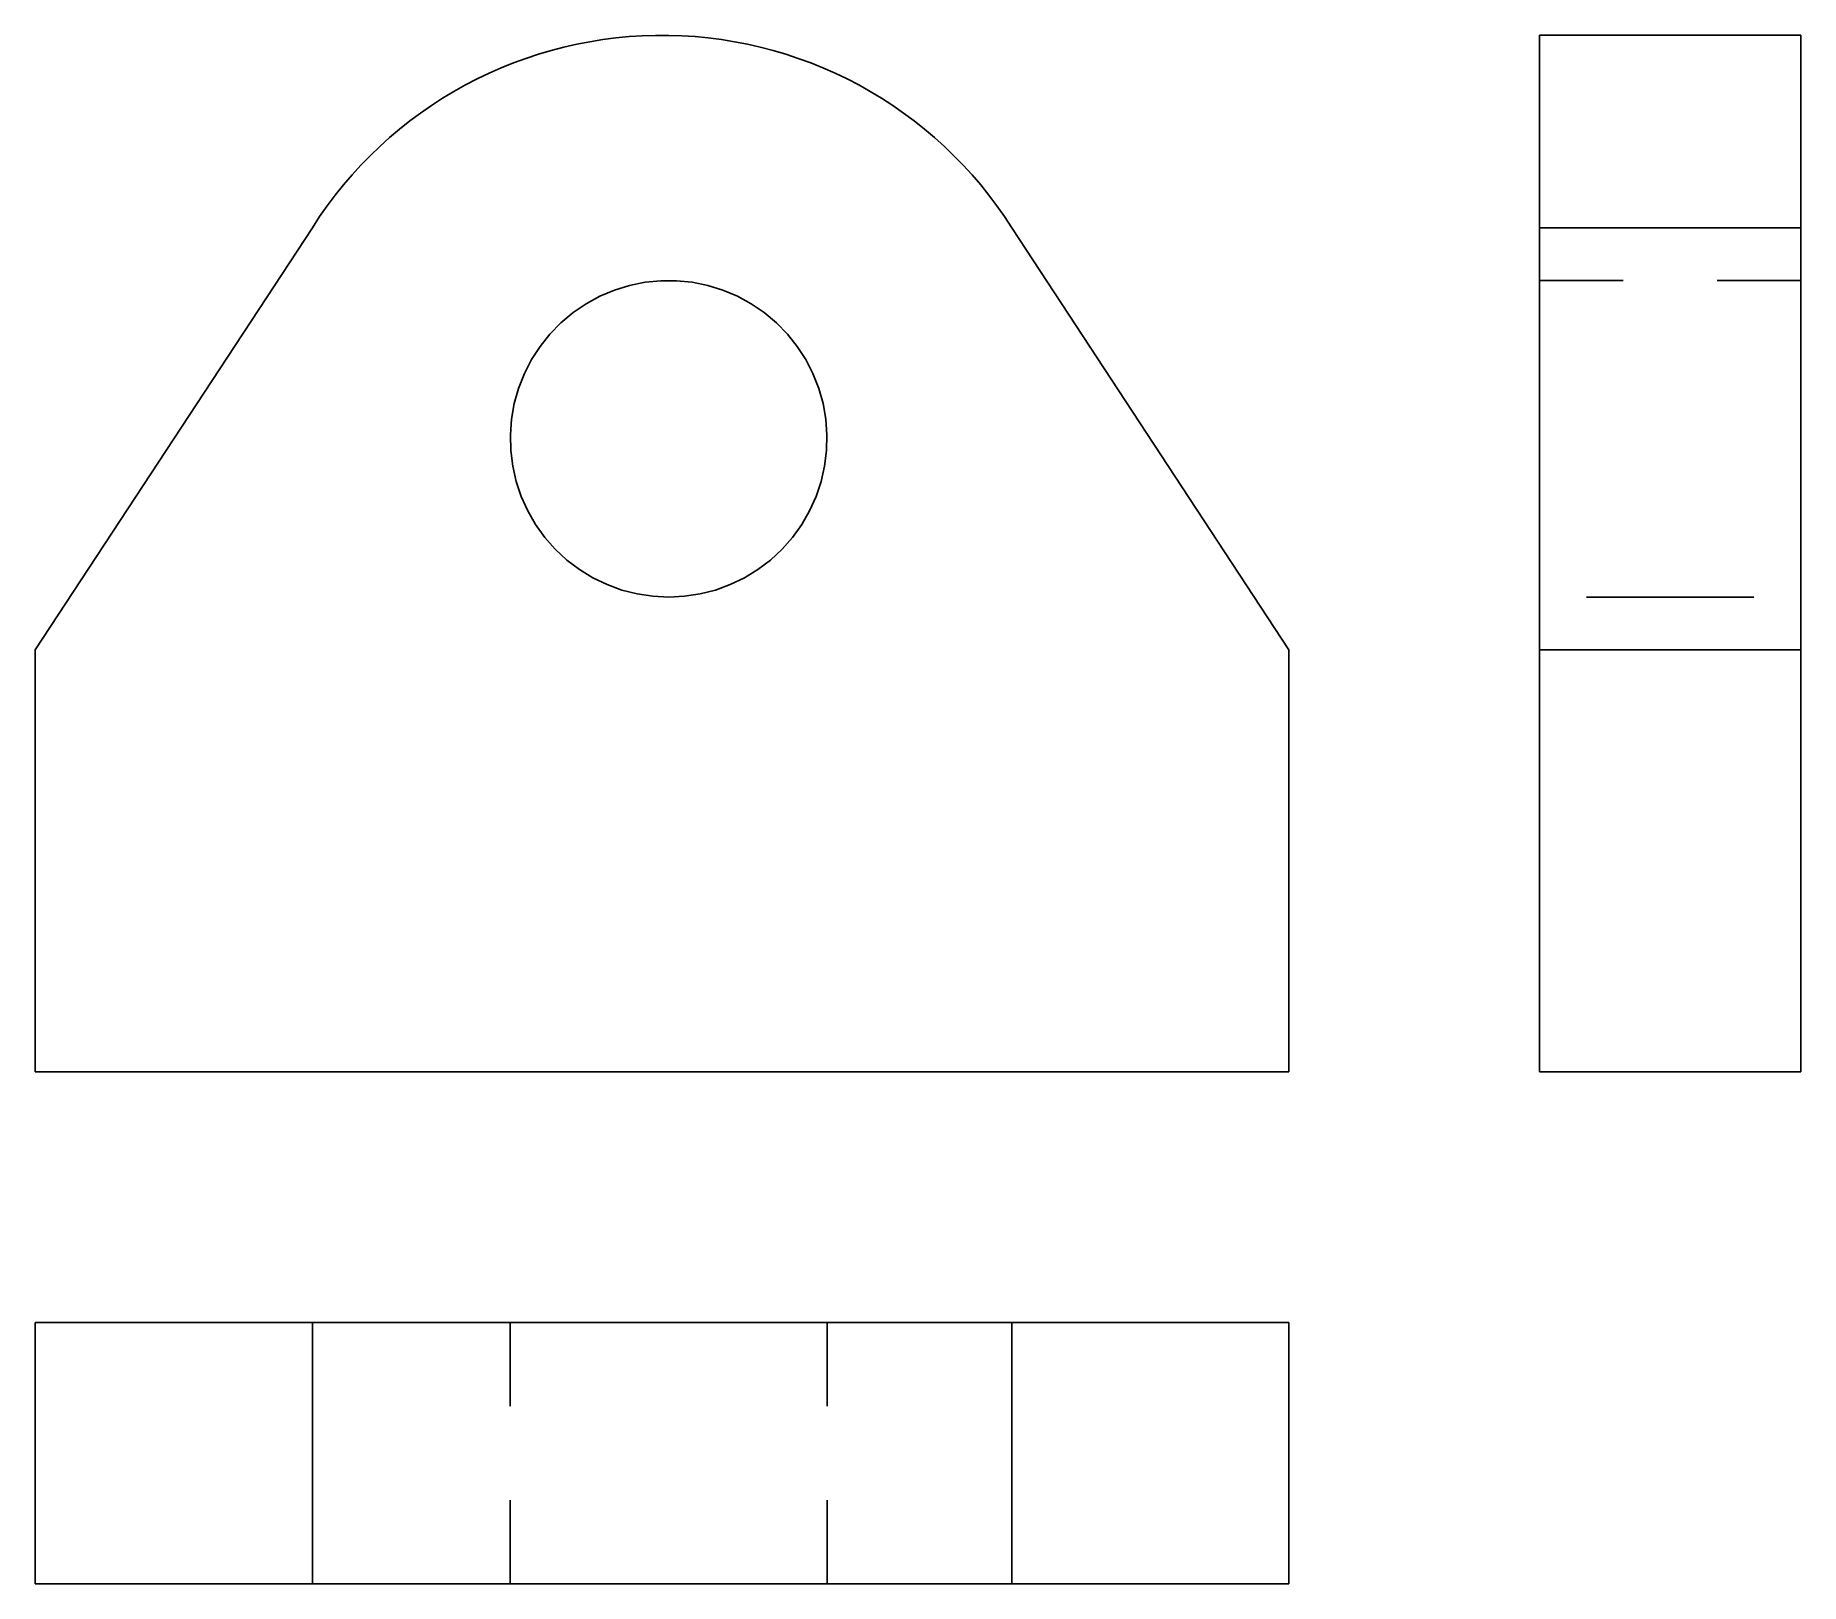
# Model space of a CAD drawing. Extents: x 0 to 2.11, y 0 to 1.85.
import ezdxf

# ---------------------------------------------------------------- set-up
doc = ezdxf.new("R2010")
doc.units = 0
doc.linetypes.add('HIDDEN', pattern=[0.075, 0.050025, -0.024975])
for name, color, linetype in [('FRONT', 7, 'CONTINUOUS'), ('LEFT', 7, 'CONTINUOUS'), ('LEFT_HID', 7, 'HIDDEN'), ('TOP', 7, 'CONTINUOUS'), ('TOP_HID', 7, 'HIDDEN')]:
    doc.layers.add(name, color=color, linetype=linetype)

msp = doc.modelspace()

# ---------------------------------------------------------------- linework, layer by layer
at = {"layer": 'FRONT'}
for p, q in [((0.632471, 1.839176), (0.617165, 1.835176)), ((0.647898, 1.842684), (0.632471, 1.839176)), ((0.663429, 1.845698), (0.647898, 1.842684)), ((0.679049, 1.848214), (0.663429, 1.845698)), ((0.69474, 1.85023), (0.679049, 1.848214)), ((0.710488, 1.851744), (0.69474, 1.85023)), ((0.726277, 1.852754), (0.710488, 1.851744)), ((0.74209, 1.85326), (0.726277, 1.852754)), ((0.75791, 1.85326), (0.74209, 1.85326)), ((0.773723, 1.852754), (0.75791, 1.85326)), ((0.789512, 1.851744), (0.773723, 1.852754)), ((0.80526, 1.85023), (0.789512, 1.851744)), ((0.820951, 1.848214), (0.80526, 1.85023)), ((0.836571, 1.845698), (0.820951, 1.848214)), ((0.852102, 1.842684), (0.836571, 1.845698)), ((0.867529, 1.839176), (0.852102, 1.842684)), ((0.882835, 1.835176), (0.867529, 1.839176)), ((0.572119, 1.820276), (0.557447, 1.814358)), ((0.586973, 1.825721), (0.572119, 1.820276)), ((0.601993, 1.83069), (0.586973, 1.825721)), ((0.617165, 1.835176), (0.601993, 1.83069)), ((0.898007, 1.83069), (0.882835, 1.835176)), ((0.913027, 1.825721), (0.898007, 1.83069)), ((0.927881, 1.820276), (0.913027, 1.825721)), ((0.942553, 1.814358), (0.927881, 1.820276)), ((0.528706, 1.801133), (0.514667, 1.793839)), ((0.542971, 1.807975), (0.528706, 1.801133)), ((0.557447, 1.814358), (0.542971, 1.807975)), ((0.957029, 1.807975), (0.942553, 1.814358)), ((0.971294, 1.801133), (0.957029, 1.807975)), ((0.985333, 1.793839), (0.971294, 1.801133)), ((0.487324, 1.777924), (0.474047, 1.76932)), ((0.500868, 1.7861), (0.487324, 1.777924)), ((0.514667, 1.793839), (0.500868, 1.7861)), ((0.999132, 1.7861), (0.985333, 1.793839)), ((1.012676, 1.777924), (0.999132, 1.7861)), ((1.025953, 1.76932), (1.012676, 1.777924)), ((0.461053, 1.760296), (0.448353, 1.750862)), ((0.474047, 1.76932), (0.461053, 1.760296)), ((1.038947, 1.760296), (1.025953, 1.76932)), ((1.051647, 1.750862), (1.038947, 1.760296)), ((0.43596, 1.741027), (0.423889, 1.730801)), ((0.448353, 1.750862), (0.43596, 1.741027)), ((1.06404, 1.741027), (1.051647, 1.750862)), ((1.076111, 1.730801), (1.06404, 1.741027)), ((0.41215, 1.720194), (0.400756, 1.709219)), ((0.423889, 1.730801), (0.41215, 1.720194)), ((1.08785, 1.720194), (1.076111, 1.730801)), ((1.099244, 1.709219), (1.08785, 1.720194)), ((0.389718, 1.697884), (0.379048, 1.686204)), ((0.400756, 1.709219), (0.389718, 1.697884)), ((1.110282, 1.697884), (1.099244, 1.709219)), ((1.120952, 1.686204), (1.110282, 1.697884)), ((0.368756, 1.674188), (0.358853, 1.661849)), ((0.379048, 1.686204), (0.368756, 1.674188)), ((1.131244, 1.674188), (1.120952, 1.686204)), ((1.141147, 1.661849), (1.131244, 1.674188)), ((0.34935, 1.649201), (0.340255, 1.636256)), ((0.358853, 1.661849), (0.34935, 1.649201)), ((1.15065, 1.649201), (1.141147, 1.661849)), ((1.159745, 1.636256), (1.15065, 1.649201)), ((0.340255, 1.636256), (0.331579, 1.623026)), ((1.168421, 1.623026), (1.159745, 1.636256)), ((0.331579, 1.623026), (0, 1.117763)), ((1.5, 1.117763), (1.168421, 1.623026)), ((0.693091, 1.548442), (0.675685, 1.541105)), ((0.711141, 1.554009), (0.693091, 1.548442)), ((0.729655, 1.557752), (0.711141, 1.554009)), ((0.74845, 1.559633), (0.729655, 1.557752)), ((0.767339, 1.559633), (0.74845, 1.559633)), ((0.786134, 1.557752), (0.767339, 1.559633)), ((0.804649, 1.554009), (0.786134, 1.557752)), ((0.822699, 1.548442), (0.804649, 1.554009)), ((0.840104, 1.541105), (0.822699, 1.548442)), ((0.64349, 1.52143), (0.62902, 1.509289)), ((0.659096, 1.532071), (0.64349, 1.52143)), ((0.675685, 1.541105), (0.659096, 1.532071)), ((0.856693, 1.532071), (0.840104, 1.541105)), ((0.8723, 1.52143), (0.856693, 1.532071)), ((0.88677, 1.509289), (0.8723, 1.52143)), ((0.62902, 1.509289), (0.615831, 1.495767)), ((0.899959, 1.495767), (0.88677, 1.509289)), ((0.604054, 1.480999), (0.593806, 1.465132)), ((0.615831, 1.495767), (0.604054, 1.480999)), ((0.911736, 1.480999), (0.899959, 1.495767)), ((0.921984, 1.465132), (0.911736, 1.480999)), ((0.593806, 1.465132), (0.585188, 1.448323)), ((0.930601, 1.448323), (0.921984, 1.465132)), ((0.585188, 1.448323), (0.578287, 1.43074)), ((0.937502, 1.43074), (0.930601, 1.448323)), ((0.578287, 1.43074), (0.573172, 1.412557)), ((0.942618, 1.412557), (0.937502, 1.43074)), ((0.573172, 1.412557), (0.569892, 1.393955)), ((0.945898, 1.393955), (0.942618, 1.412557)), ((0.569892, 1.393955), (0.56848, 1.375118)), ((0.56848, 1.375118), (0.568951, 1.356235)), ((0.94731, 1.375118), (0.945898, 1.393955)), ((0.946839, 1.356235), (0.94731, 1.375118)), ((0.568951, 1.356235), (0.5713, 1.337493)), ((0.94449, 1.337493), (0.946839, 1.356235)), ((0.5713, 1.337493), (0.575503, 1.319078)), ((0.940287, 1.319078), (0.94449, 1.337493)), ((0.575503, 1.319078), (0.581519, 1.301172)), ((0.934271, 1.301172), (0.940287, 1.319078)), ((0.581519, 1.301172), (0.589287, 1.283955)), ((0.926502, 1.283955), (0.934271, 1.301172)), ((0.589287, 1.283955), (0.598732, 1.267596)), ((0.598732, 1.267596), (0.609758, 1.25226)), ((0.906031, 1.25226), (0.917058, 1.267596)), ((0.917058, 1.267596), (0.926502, 1.283955)), ((0.609758, 1.25226), (0.622257, 1.238097)), ((0.893533, 1.238097), (0.906031, 1.25226)), ((0.622257, 1.238097), (0.636103, 1.225249)), ((0.879686, 1.225249), (0.893533, 1.238097)), ((0.636103, 1.225249), (0.65116, 1.213844)), ((0.65116, 1.213844), (0.667278, 1.203995)), ((0.848511, 1.203995), (0.864629, 1.213844)), ((0.864629, 1.213844), (0.879686, 1.225249)), ((0.667278, 1.203995), (0.684297, 1.195799)), ((0.684297, 1.195799), (0.702046, 1.189339)), ((0.702046, 1.189339), (0.720351, 1.184678)), ((0.720351, 1.184678), (0.739029, 1.181863)), ((0.77676, 1.181863), (0.795438, 1.184678)), ((0.795438, 1.184678), (0.813743, 1.189339)), ((0.813743, 1.189339), (0.831493, 1.195799)), ((0.831493, 1.195799), (0.848511, 1.203995)), ((0.739029, 1.181863), (0.757895, 1.180921)), ((0.757895, 1.180921), (0.77676, 1.181863)), ((0, 1.117763), (0, 0.6125)), ((1.5, 0.6125), (1.5, 1.117763)), ((0, 0.6125), (1.5, 0.6125))]:
    msp.add_line(p, q, dxfattribs=at)
at = {"layer": 'LEFT'}
for p, q in [((1.8, 1.853323), (1.8, 1.623026)), ((1.8, 1.853323), (1.95625, 1.853323)), ((2.1125, 1.853323), (1.95625, 1.853323)), ((2.1125, 1.853323), (2.1125, 1.623026)), ((1.8, 1.623026), (1.8, 1.117763)), ((1.95625, 1.623026), (1.8, 1.623026)), ((1.95625, 1.623026), (2.1125, 1.623026)), ((2.1125, 1.623026), (2.1125, 1.117763)), ((1.95625, 1.117763), (1.8, 1.117763)), ((1.8, 1.117763), (1.8, 0.6125)), ((1.95625, 1.117763), (2.1125, 1.117763)), ((2.1125, 1.117763), (2.1125, 0.6125)), ((1.95625, 0.6125), (1.8, 0.6125)), ((1.95625, 0.6125), (2.1125, 0.6125))]:
    msp.add_line(p, q, dxfattribs=at)
at = {"layer": 'LEFT_HID', "linetype": 'HIDDEN'}
for p, q in [((1.8, 1.180921), (1.8, 1.559868)), ((1.8, 1.559868), (1.8, 1.180921)), ((1.8, 1.559868), (1.95625, 1.559868)), ((2.1125, 1.559868), (1.95625, 1.559868)), ((2.1125, 1.180921), (2.1125, 1.559868)), ((2.1125, 1.559868), (2.1125, 1.180921)), ((1.95625, 1.180921), (1.8, 1.180921)), ((1.95625, 1.180921), (2.1125, 1.180921))]:
    msp.add_line(p, q, dxfattribs=at)
at = {"layer": 'TOP'}
for p, q in [((0, 0.15625), (0, 0.3125)), ((0.331579, 0.3125), (0, 0.3125)), ((1.168421, 0.3125), (0.331579, 0.3125)), ((0.331579, 0.15625), (0.331579, 0.3125)), ((1.5, 0.3125), (1.168421, 0.3125)), ((1.168421, 0.15625), (1.168421, 0.3125)), ((1.5, 0.15625), (1.5, 0.3125)), ((0, 0.15625), (0, 0)), ((0.331579, 0.15625), (0.331579, 0)), ((1.168421, 0.15625), (1.168421, 0)), ((1.5, 0.15625), (1.5, 0)), ((0.331579, 0), (0, 0)), ((1.168421, 0), (0.331579, 0)), ((1.5, 0), (1.168421, 0))]:
    msp.add_line(p, q, dxfattribs=at)
at = {"layer": 'TOP_HID', "linetype": 'HIDDEN'}
for p, q in [((0, 0.3125), (1.5, 0.3125)), ((0.947368, 0.3125), (0.568421, 0.3125)), ((0.568421, 0.3125), (0.757895, 0.3125)), ((0.568421, 0.3125), (0.568421, 0.15625)), ((0.757895, 0.3125), (0.947368, 0.3125)), ((0.947368, 0.3125), (0.947368, 0.15625)), ((0.568421, 0), (0.568421, 0.15625)), ((0.947368, 0), (0.947368, 0.15625)), ((0, 0), (1.5, 0)), ((0.947368, 0), (0.568421, 0)), ((0.568421, 0), (0.757895, 0)), ((0.757895, 0), (0.947368, 0))]:
    msp.add_line(p, q, dxfattribs=at)

doc.saveas('drawing.dxf')
